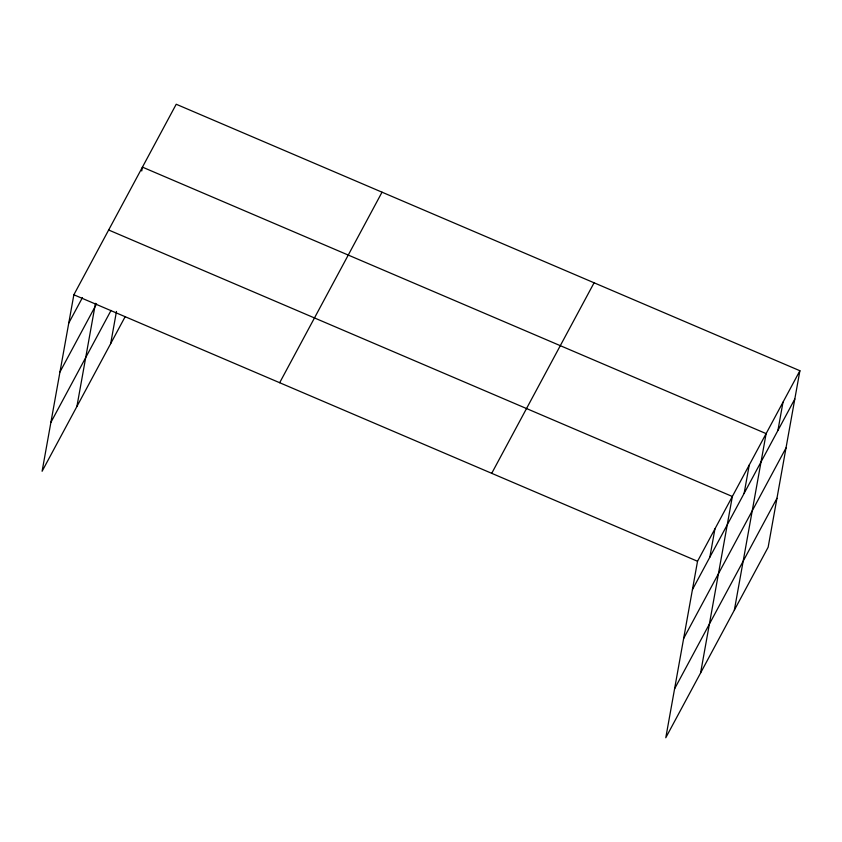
<?xml version="1.0" encoding="UTF-8"?>
<svg xmlns="http://www.w3.org/2000/svg" width="842" height="842" viewBox="0 0 842 842"><rect width="100%" height="100%" fill="white"/><g stroke="black" fill="none" stroke-linecap="round" stroke-linejoin="round"><path stroke-width="1.26" d="M799.9 370.733L697.534 561.267L665.78 737.75L768.146 547.226L799.9 370.733L176.22 104.25L73.854 294.774L42.1 471.267L125.163 316.666M76.906 406.486L95.462 303.341M110.681 343.61L116.47 311.435M141.74 170.979L142.435 167.126L766.125 433.609L734.361 610.092M709.848 557.172L714.942 528.881M700.586 672.968L732.34 496.485L108.66 230.003M744.139 493.349L749.233 465.047M777.913 430.472L783.007 402.171M68.76 323.075L82.432 297.626M59.961 371.985L96.577 303.836M50.899 422.368L111.039 310.424M279.67 382.721L382.036 192.186M491.717 473.33L594.084 282.796M692.45 589.568L794.806 399.034M683.651 638.468L786.007 447.933M674.579 688.851L776.945 498.317M73.854 294.774L697.534 561.267"/></g></svg>
